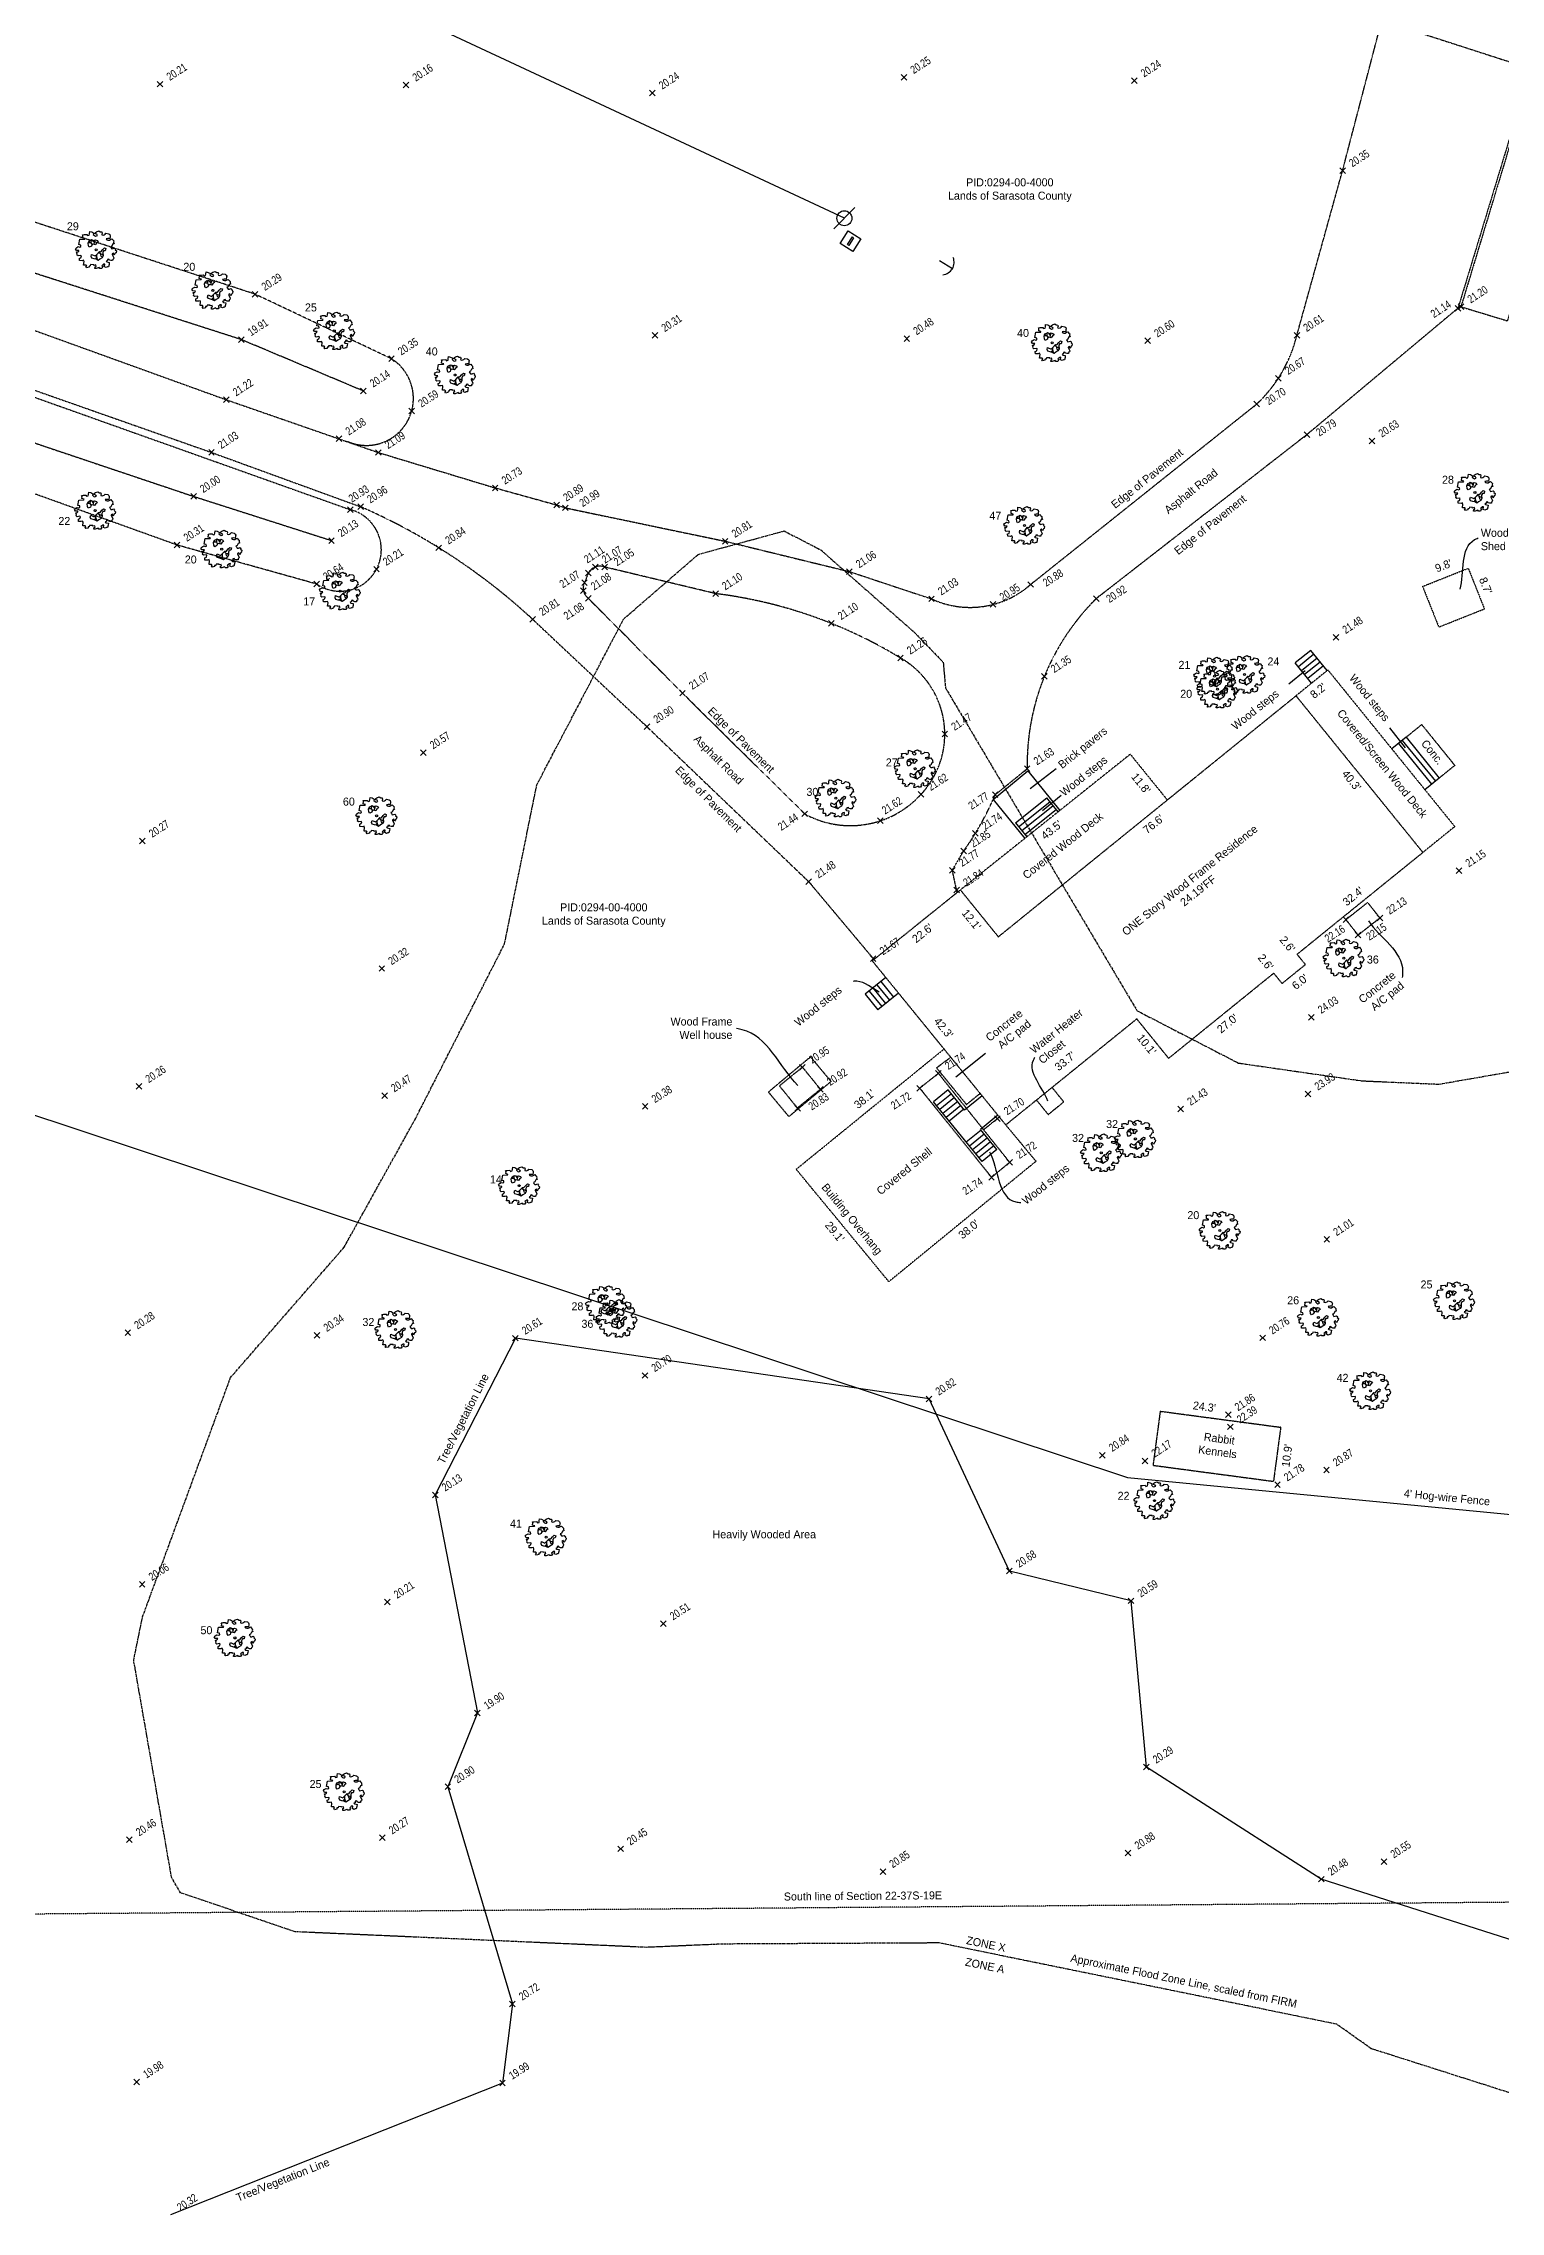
# Model space of a CAD drawing. Header units: inches. Extents: x -625442 to 34963, y -27993 to 66986.
# Drawn here: x -218525 to -215029, y 25550 to 30754 of the extents above; entities that cross this region are included whole.
import ezdxf
from ezdxf.enums import TextEntityAlignment as Align

# ---------------------------------------------------------------- set-up
doc = ezdxf.new("R2010")
doc.units = ezdxf.units.IN
doc.header["$LTSCALE"] = 0.5
doc.header["$MEASUREMENT"] = 0
for name, pattern in [('CENTERX2', [4, 2.5, -0.5, 0.5, -0.5]), ('DASHED2', [0.375, 0.25, -0.125]), ('DIVIDE2', [0.625, 0.25, -0.125, 0, -0.125, 0, -0.125]), ('HIDDEN2', [0.1875, 0.125, -0.0625]), ('PHANTOM', [20, 10, -2, 2, -2, 2, -2])]:
    doc.linetypes.add(name, pattern=pattern)
for name, color, linetype in [('BUILDING', 253, 'DASHED2'), ('BUILDING OH', 80, 'HIDDEN2'), ('CL_SWALE', 227, 'CENTERX2'), ('EDGE OF CONCRETE', 253, 'DASHED2'), ('EDGE OF PAVEMENT', 253, 'DASHED2'), ('EDGE OF PAVERS', 24, 'Continuous'), ('FEMA FLOOD ZONE', 190, 'PHANTOM'), ('FENCE', 7, 'FEN_LINE'), ('GUY WIRE', 10, 'Continuous'), ('OVERHEAD WIRE', 251, 'OHE_POWER_LINE'), ('POWER POLE WOODMARK', 2, 'Continuous'), ('SECTION LINE', 101, 'DIVIDE2'), ('SPOT ELEVATION TEXT', 252, 'Continuous'), ('TEXT', 7, 'Continuous'), ('TOP OF BANK', 252, 'DASHED2'), ('TREE LINE', 73, 'Continuous'), ('Trees-Anno', 43, 'Continuous'), ('TreesMARK', 46, 'Continuous'), ('UTILITY HANDHOLE', 7, 'Continuous'), ('WOOD DECK', 37, 'Continuous')]:
    doc.layers.add(name, color=color, linetype=linetype)
doc.styles.add('BLDG', font='IC-Romans.shx', dxfattribs={"width": 0.8})
doc.styles.add('ROMANS', font='ROMANS.SHX', dxfattribs={"height": 0.2})
doc.styles.get("Standard").update_dxf_attribs({"font": 'Arial.ttf'})
doc.styles.add('TXT', font='IC-Romans.shx')
doc.linetypes.add('FEN_LINE', pattern='A,0.5,-0.2,[" X ",Standard,S=0.1,R=0,X=-0.1,Y=-0.05],-0.25', length=0.95)
doc.linetypes.add('OHE_POWER_LINE', pattern='A,0.43,["OE",ROMANS,S=0.07,R=0,X=0,Y=-0.036398],0.009979,-0.121091', length=0.56107)
doc.dimstyles.new('20 SCALE', dxfattribs={"dimtxt": 1.6, "dimasz": 2, "dimexe": 0.18, "dimexo": 0.0625, "dimgap": 0.04, "dimtad": 0, "dimdec": 1, "dimzin": 0, "dimdsep": 46, "dimtxsty": 'BLDG', "dimcen": 0.09, "dimaunit": 1, "dimadec": 4, "dimazin": 0, "dimtfac": 1, "dimtdec": 1, "dimtofl": 0, "dimtmove": 2, "dimatfit": 3, "dimfxl": 1, "dimtolj": 1, "dimtzin": 0, "dimarcsym": 0})

# ---------------------------------------------------------------- blocks, each defined once
blk = doc.blocks.new('SPT10')
at = {"color": 0, "linetype": 'Continuous'}
for p, q in [((-0.35, -0.35), (0.35, 0.35)), ((0.35, -0.35), (-0.35, 0.35))]:
    blk.add_line(p, q, dxfattribs=at)
blk = doc.blocks.new('TREE11')
at = {"linetype": 'Continuous'}
for p, q in [((-0.134, 0.178), (-0.184, 0.176)), ((-0.156, 0.177), (-0.179, 0.211)), ((-0.132, 0.24), (-0.134, 0.178)), ((-0.134, 0.178), (-0.103, 0.129)), ((-0.094, 0.242), (-0.047, 0.184)), ((-0.034, 0.247), (-0.058, 0.14)), ((0.006, -0.194), (-0.03, -0.231)), ((0.008, -0.119), (0.006, -0.244)), ((0.008, -0.167), (0.027, -0.23)), ((0.027, -0.23), (0.058, -0.256)), ((0.065, -0.059), (0.113, -0.104)), ((0.096, -0.089), (0.115, -0.156)), ((0.113, -0.104), (0.17, -0.108)), ((0.115, -0.156), (0.157, -0.173)), ((0.141, -0.107), (0.163, -0.133))]:
    blk.add_line(p, q, dxfattribs=at)
for points in [[(-0.04, 0.357), (-0.015, 0.344), (0.008, 0.351), (0.028, 0.361), (0.015, 0.389), (-0.027, 0.402), (-0.019, 0.434), (0.006, 0.451), (0.063, 0.474), (0.102, 0.449), (0.138, 0.447), (0.147, 0.41), (0.136, 0.393), (0.141, 0.378), (0.17, 0.37), (0.196, 0.378), (0.22, 0.391), (0.243, 0.415), (0.313, 0.402), (0.339, 0.381), (0.35, 0.351), (0.344, 0.329), (0.34, 0.28), (0.289, 0.282), (0.248, 0.275), (0.265, 0.252), (0.293, 0.244), (0.328, 0.244), (0.361, 0.265), (0.39, 0.275), (0.412, 0.246), (0.437, 0.224), (0.433, 0.195), (0.446, 0.154), (0.413, 0.148), (0.388, 0.092), (0.354, 0.079), (0.368, 0.058), (0.388, 0.027), (0.422, 0.031), (0.457, 0.043), (0.483, 0.016), (0.474, 0.001), (0.503, -0.026), (0.494, -0.071), (0.476, -0.084), (0.45, -0.136), (0.429, -0.087), (0.398, -0.104), (0.399, -0.119), (0.44, -0.196), (0.432, -0.226), (0.411, -0.238), (0.409, -0.268), (0.363, -0.268), (0.329, -0.255), (0.315, -0.23), (0.28, -0.238), (0.276, -0.273), (0.246, -0.282), (0.266, -0.303), (0.327, -0.315), (0.32, -0.365), (0.306, -0.423), (0.28, -0.423), (0.248, -0.44), (0.207, -0.421), (0.216, -0.36), (0.179, -0.362), (0.166, -0.381), (0.14, -0.4), (0.162, -0.419), (0.138, -0.464), (0.091, -0.464), (0.072, -0.441), (0.001, -0.467), (-0.033, -0.467), (-0.028, -0.422), (-0.003, -0.413), (-0.014, -0.379), (-0.063, -0.389), (-0.062, -0.374), (-0.141, -0.37), (-0.149, -0.404), (-0.177, -0.406), (-0.18, -0.435), (-0.24, -0.45), (-0.26, -0.42), (-0.236, -0.405), (-0.254, -0.38), (-0.315, -0.38), (-0.303, -0.291), (-0.316, -0.259), (-0.349, -0.272), (-0.418, -0.27), (-0.422, -0.212), (-0.383, -0.196), (-0.372, -0.151), (-0.384, -0.142), (-0.455, -0.151), (-0.484, -0.125), (-0.473, -0.106), (-0.49, -0.053), (-0.458, -0.053), (-0.439, -0.033), (-0.432, -0.017), (-0.493, -0.016), (-0.518, 0.028), (-0.497, 0.053), (-0.45, 0.082), (-0.409, 0.069), (-0.382, 0.08), (-0.388, 0.119), (-0.437, 0.131), (-0.412, 0.266), (-0.287, 0.27), (-0.282, 0.283), (-0.337, 0.3), (-0.331, 0.357), (-0.341, 0.379), (-0.305, 0.383), (-0.238, 0.387), (-0.216, 0.358), (-0.176, 0.368), (-0.17, 0.404), (-0.164, 0.459), (-0.113, 0.45), (-0.059, 0.418), (-0.073, 0.387)], [(-0.118, 0.258), (-0.067, 0.236), (-0.022, 0.249), (0.027, 0.23), (0.047, 0.196), (0.015, 0.181), (-0.022, 0.128), (-0.087, 0.145), (-0.114, 0.117), (-0.121, 0.09), (-0.174, 0.064), (-0.194, 0.1), (-0.201, 0.17), (-0.18, 0.224), (-0.136, 0.243)], [(0.014, -0.114), (0.079, -0.044), (0.118, -0.048), (0.163, 0.008), (0.206, 0.048), (0.241, 0.034), (0.227, -0.023), (0.185, -0.025), (0.166, -0.07), (0.171, -0.149), (0.145, -0.196), (0.088, -0.232), (0.048, -0.263), (-0.004, -0.237), (-0.053, -0.224), (-0.108, -0.207), (-0.126, -0.167), (-0.115, -0.115), (-0.029, -0.154)]]:
    blk.add_lwpolyline(points, close=True, dxfattribs=at)
blk.add_circle((0, 0), 0.0248, dxfattribs=at)
blk = doc.blocks.new('SPT83')
at = {"color": 0, "linetype": 'Continuous'}
for points in [[(-0.5, 0.5), (0.5, 0.5), (0.5, -0.5), (-0.5, -0.5)], [(-0.3, 0.05), (0.3, 0.05), (0.3, -0.05), (-0.3, -0.05)]]:
    blk.add_lwpolyline(points, close=True, dxfattribs=at)
blk = doc.blocks.new('SPT28')
at = {"color": 0, "linetype": 'Continuous'}
blk.add_line((0.53, 0.53), (-0.53, -0.53), dxfattribs=at)
blk.add_circle((0, 0), 0.375, dxfattribs=at)
blk = doc.blocks.new('SPT51')
at = {"color": 0, "linetype": 'Continuous'}
blk.add_line((0, 0), (0, 0.375), dxfattribs=at)
blk.add_arc((0, 0.3125), 0.3125, 216.8699, 323.1301, dxfattribs=at)

msp = doc.modelspace()

# ---------------------------------------------------------------- linework, layer by layer
at = {"layer": 'BUILDING'}
for points in [[(-215216.03652, 29450.64368), (-215106.5044, 29494.31407)], [(-215106.5044, 29494.31407), (-215067.64474, 29396.848)], [(-215216.03652, 29450.64368), (-215177.17685, 29353.17761)], [(-215177.17685, 29353.17761), (-215067.64474, 29396.848)], [(-216233.98667, 28609.7833), (-215519.76867, 29188.16417)], [(-215519.76867, 29188.16417), (-215215.37016, 28812.27535)], [(-215517.23392, 28567.82306), (-215215.37016, 28812.27535)], [(-216536.59098, 28552.1861), (-216325.1325, 28722.33541)], [(-216325.1325, 28722.33541), (-216233.98667, 28609.7833)], [(-216536.59098, 28552.1861), (-216216.09883, 28158.24816)], [(-215825.28922, 28318.3568), (-215573.23933, 28522.46932)], [(-215573.23933, 28522.46932), (-215553.25927, 28497.79679)], [(-215553.25927, 28497.79679), (-215497.25385, 28543.15053)], [(-215517.23392, 28567.82306), (-215497.25385, 28543.15053)], [(-215825.28922, 28318.3568), (-215901.67071, 28412.67706), (-216216.09883, 28158.24816)], [(-216684.58773, 28321.53737), (-216785.68362, 28237.14831)], [(-216684.58773, 28321.53737), (-216635.37254, 28262.57887)], [(-216635.37254, 28262.57887), (-216736.46843, 28178.18981)], [(-216785.68362, 28237.14831), (-216736.46843, 28178.18981)], [(-216114.20986, 28183.40798), (-216142.22292, 28218.02705)], [(-216114.20986, 28183.40798), (-216076.84314, 28213.64437)], [(-216076.84314, 28213.64437), (-216104.8562, 28248.26345)], [(-215845.53088, 27471.26097), (-215862.80144, 27341.45778)], [(-215845.53088, 27471.26097), (-215556.47498, 27432.80153)], [(-215556.47498, 27432.80153), (-215573.74554, 27302.99834)], [(-215862.80144, 27341.45778), (-215573.74554, 27302.99834)]]:
    msp.add_lwpolyline(points, dxfattribs=at)
at = {"layer": 'BUILDING OH'}
for points in [[(-215443.15934, 29250.20317), (-215519.76867, 29188.16417)], [(-215443.15934, 29250.20317), (-215138.76083, 28874.31435)], [(-215917.37566, 29047.97642), (-216325.1325, 28722.33541)], [(-215917.37566, 29047.97642), (-215828.46225, 28938.18102)], [(-215138.76083, 28874.31435), (-215215.37016, 28812.27535)], [(-216216.09883, 28158.24816), (-216143.63736, 28070.99528), (-216496.61077, 27782.15404), (-216718.93436, 28051.88398), (-216364.29431, 28340.40495)]]:
    msp.add_lwpolyline(points, dxfattribs=at)
at = {"layer": 'CL_SWALE'}
for points in [[(-217757.71611, 29919.90593), (-218050.52164, 30043.15983), (-218665.97629, 30240.87365), (-219362.07126, 30487.2471), (-220095.96041, 30848.63522), (-220294.58022, 31029.1237), (-220487.02393, 31226.74397)], [(-220849.64089, 30349.02273), (-220621.10657, 30329.4764), (-220335.73026, 30318.78677), (-220134.57433, 30293.55131), (-219831.16428, 30230.48266), (-219462.34425, 30121.26478), (-218788.77587, 29876.52044), (-218164.97019, 29666.85467), (-217833.99594, 29560.83747)]]:
    msp.add_lwpolyline(points, dxfattribs=at)
at = {"layer": 'EDGE OF CONCRETE'}
for points in [[(-215123.91722, 30121.99556), (-215011.75461, 30087.94971), (-214839.22803, 30656.33112), (-214951.94648, 30690.5457), (-215123.91722, 30121.99556)], [(-215217.99327, 29118.97735), (-215255.2958, 29088.76938)], [(-215217.99327, 29118.97735), (-215138.69736, 29021.0582)], [(-215138.69736, 29021.0582), (-215175.9999, 28990.85023)], [(-215400.08999, 28650.85869), (-215348.02533, 28692.15014)], [(-215348.02533, 28692.15014), (-215318.70127, 28655.17523)], [(-215400.08999, 28650.85869), (-215370.76592, 28613.88379)], [(-215370.76592, 28613.88379), (-215318.70127, 28655.17523)], [(-216348.10366, 28320.50397), (-216382.1201, 28295.1362), (-216310.49125, 28207.28072), (-216277.69616, 28233.96149)], [(-216703.95061, 28296.86213), (-216759.2353, 28251.97765)], [(-216703.95061, 28296.86213), (-216660.9533, 28243.9019)], [(-216377.63872, 28282.12889), (-216422.49883, 28246.37847), (-216250.25588, 28032.62437), (-216206.70034, 28068.70159), (-216377.63872, 28282.12889)], [(-216759.2353, 28251.97765), (-216716.23799, 28199.01742)], [(-216716.23799, 28199.01742), (-216660.9533, 28243.9019)], [(-216231.53547, 28177.22235), (-216269.21324, 28146.75287)]]:
    msp.add_lwpolyline(points, dxfattribs=at)
at = {"layer": 'EDGE OF PAVEMENT'}
for points in [[(-218702.02267, 30121.33596), (-218086.39534, 29898.85273), (-217721.79522, 29772.19309), (-217441.19241, 29687.20348), (-217293.59024, 29646.24827), (-217272.63908, 29639.2971), (-216889.33805, 29559.22625), (-216591.20127, 29486.32771), (-216394.29407, 29420.9772, 0.2981390383), (-216156.64561, 29455.27685), (-215614.23411, 29888.27773, 0.1475932194), (-215517.57082, 30053.42727), (-215407.94638, 30448.62321), (-215313.85468, 30808.85713), (-214956.42861, 30693.38532), (-215131.14627, 30118.38551), (-215493.48622, 29815.0564), (-215999.08107, 29421.4091, 0.2046570886), (-216164.67004, 29013.40415)], [(-223316.04759, 26227.6778), (-222999.57587, 26772.30209), (-222711.88929, 27310.64956), (-222428.58954, 27885.51599), (-222162.74071, 28435.54641), (-221892.31426, 29018.27621), (-221640.48566, 29552.46572), (-221347.17646, 30154.8772), (-221286.64485, 30288.69018, -0.0921253929), (-221211.14042, 30374.888), (-221142.48043, 30424.88677), (-221031.04359, 30494.25608, -0.149683944), (-220743.69283, 30570.58593), (-220450.49015, 30574.35917, -0.0738589432), (-220051.21507, 30465.18934), (-219430.7017, 30242.82683), (-218748.36685, 29992.61674), (-218121.80602, 29772.34192), (-217764.08735, 29641.93724, -0.083848998), (-217351.41667, 29371.85008), (-217077.02508, 29113.85756), (-216688.73185, 28741.85482), (-216532.46994, 28555.50208)], [(-217217.94165, 29422.28481), (-216991.7499, 29194.52658), (-216698.70975, 28904.97295, 0.3474549681), (-216419.41484, 28951.81749, 0.4851792091), (-216468.71221, 29278.96333, 0.105935657), (-216912.39496, 29433.40425), (-217178.33841, 29497.12253, 0.3757333026), (-217217.64094, 29483.13927), (-217226.84545, 29459.88548, 0.3586042174), (-217217.94165, 29422.28481)], [(-216332.66516, 28716.27429), (-216344.39244, 28769.56979), (-216317.18291, 28815.77768, 0.0563541477), (-216241.56564, 28950.63577), (-216164.67004, 29013.40415)]]:
    msp.add_lwpolyline(points, format="xyb", dxfattribs=at)
at = {"layer": 'EDGE OF PAVERS'}
for points in [[(-216246.39632, 28939.43894), (-216163.19322, 29008.30535)], [(-216163.19322, 29008.30535), (-216086.16114, 28913.18169)], [(-216246.39632, 28939.43894), (-216170.55387, 28845.78433)]]:
    msp.add_lwpolyline(points, dxfattribs=at)
at = {"layer": 'FEMA FLOOD ZONE'}
msp.add_lwpolyline([(-214291.91084, 25607.43556), (-215339.22983, 25941.34861), (-215422.05352, 26000.11728), (-216375.86194, 26195.12226), (-216894.17814, 26192.45113), (-217078.52757, 26184.4371), (-217921.16672, 26221.89161), (-218196.35501, 26315.38708), (-218217.72907, 26352.78544), (-218308.56793, 26873.68944), (-218287.19415, 26977.87028), (-218076.1272, 27552.20048), (-217803.61034, 27864.74301), (-217632.45643, 28173.32053), (-217418.71776, 28592.71524), (-217341.23751, 28974.71159), (-217132.84229, 29372.73578), (-216953.8363, 29527.67127), (-216748.11308, 29583.76859), (-216659.94566, 29538.35642), (-216435.52039, 29340.6801), (-216366.05531, 29268.55494), (-216360.71187, 29207.11493), (-215901.17385, 28432.43707), (-215658.04623, 28306.8857), (-215361.48387, 28264.14487), (-215177.13444, 28256.13106), (-214808.43528, 28320.2422)], dxfattribs=at)
at = {"layer": 'FENCE'}
for points in [[(-219029.36244, 28341.56854), (-215924.19748, 27311.96752)], [(-215924.19748, 27311.96752), (-214257.37465, 27150.97457)]]:
    msp.add_lwpolyline(points, dxfattribs=at)
at = {"layer": 'OVERHEAD WIRE'}
msp.add_lwpolyline([(-216603.2799, 30334.37478), (-219965.50712, 31904.49087), (-218238.50498, 36464.53545), (-217892.33383, 41118.22265), (-217570.38244, 45371.53407)], dxfattribs=at)
at = {"layer": 'SECTION LINE'}
msp.add_line((-209577.99515, 26336.05729), (-273965.77837, 25821.4055), dxfattribs=at)
at = {"layer": 'TOP OF BANK'}
for points in [[(-217690.01994, 29997.08082), (-218017.28166, 30152.03534), (-218627.02664, 30351.21924), (-219334.72829, 30592.16538), (-219797.21455, 30746.55556), (-219458.15715, 31396.02055)], [(-220988.9032, 30322.87825), (-220843.39035, 30461.94299), (-220517.78956, 30464.32642), (-220259.13811, 30448.58334), (-220125.08382, 30435.88967), (-219963.9464, 30409.40981), (-217789.04588, 29635.02271)]]:
    msp.add_lwpolyline(points, dxfattribs=at)
for points in [[(-217789.04588, 29635.02271, -1.188819924), (-217869.55986, 29456.38016), (-218204.39056, 29549.92715), (-218824.18793, 29772.75172), (-219474.03546, 29996.51423), (-219874.71984, 30119.89907), (-219986.60247, 30170.10009), (-220107.93616, 30133.54559), (-220373.61444, 29450.15708), (-220556.37759, 29066.95236), (-220770.15552, 28333.11877), (-220951.48204, 27770.39489), (-220993.22096, 27515.25264), (-220838.83387, 27321.12871), (-220499.70647, 26680.84877), (-220126.18476, 26235.7723), (-219792.86543, 25697.37857), (-219658.66047, 25402.1198)], [(-217690.01994, 29997.08082, -0.9286562843), (-217795.23975, 29798.7056)]]:
    msp.add_lwpolyline(points, format="xyb", dxfattribs=at)
at = {"layer": 'TREE LINE'}
msp.add_lwpolyline([(-214951.12721, 26185.99969), (-215459.05195, 26348.22383), (-215878.69032, 26617.33266), (-215915.51238, 27016.21893), (-216207.27971, 27087.45102), (-216400.26943, 27500.7132), (-217392.72439, 27646.54871), (-217584.94227, 27270.39646), (-217483.83235, 26746.99056), (-217554.77209, 26569.84999), (-217399.78105, 26048.6162), (-217423.68355, 25858.86097), (-218220.12641, 25542.78059)], dxfattribs=at)
at = {"layer": 'WOOD DECK'}
for points in [[(-215484.29482, 29297.18606), (-215521.59735, 29266.9781)], [(-215482.327, 29218.4848), (-215521.59735, 29266.9781)], [(-215476.74283, 29287.86043), (-215514.04536, 29257.65246)], [(-215469.19084, 29278.53479), (-215506.49337, 29248.32683)], [(-215461.63885, 29269.20916), (-215498.94138, 29239.0012)], [(-215454.08686, 29259.88353), (-215491.38939, 29229.67556)], [(-215445.02447, 29248.69277), (-215484.29482, 29297.18606)], [(-215255.2958, 29088.76938), (-215289.80064, 29060.82702)], [(-215273.94707, 29073.6654), (-215194.65116, 28975.74625)], [(-215264.62143, 29081.21739), (-215185.32553, 28983.29824)], [(-215255.2958, 29088.76938), (-215175.9999, 28990.85023)], [(-215175.9999, 28990.85023), (-215210.50474, 28962.90787)], [(-216192.82069, 28883.33953), (-216117.75358, 28943.18491)], [(-216185.34024, 28873.95642), (-216110.27313, 28933.80179)], [(-216118.01192, 28942.97896), (-216090.82395, 28909.4057)], [(-216192.82069, 28883.33953), (-216165.63273, 28849.76627)], [(-216177.85978, 28864.5733), (-216102.79268, 28924.41868)], [(-216170.37933, 28855.19019), (-216095.31223, 28915.03556)], [(-216504.02685, 28512.15939), (-216553.3621, 28472.0222)], [(-216553.3621, 28472.0222), (-216523.06988, 28434.78806)], [(-216544.05356, 28479.59526), (-216513.76135, 28442.36111)], [(-216534.74502, 28487.16831), (-216504.45281, 28449.93416)], [(-216525.43649, 28494.74136), (-216495.14427, 28457.50722)], [(-216473.73464, 28474.92524), (-216523.06988, 28434.78806)], [(-216516.12795, 28502.31442), (-216485.83574, 28465.08027)], [(-216354.16502, 28242.38784), (-216389.53746, 28213.61023)], [(-216272.91244, 28070.25876), (-216389.53746, 28213.61023)], [(-216346.59197, 28233.0793), (-216381.96441, 28204.3017)], [(-216339.01891, 28223.77076), (-216374.39135, 28194.99316)], [(-216331.44586, 28214.46223), (-216366.8183, 28185.68462)], [(-216323.87281, 28205.15369), (-216359.24525, 28176.37608)], [(-216314.78514, 28193.98344), (-216354.16502, 28242.38784)], [(-216272.89673, 28228.06218), (-216314.78514, 28193.98344)], [(-216316.29975, 28195.84515), (-216351.67219, 28167.06755)], [(-216235.03146, 28181.5195), (-216276.91988, 28147.44076)], [(-216275.40526, 28145.57905), (-216310.7777, 28116.80145)], [(-216267.83221, 28136.27051), (-216303.20465, 28107.49291)], [(-216260.25916, 28126.96198), (-216295.6316, 28098.18437)], [(-216252.6861, 28117.65344), (-216288.05854, 28088.87584)], [(-216245.11305, 28108.3449), (-216280.48549, 28079.5673)], [(-216237.54, 28099.03637), (-216276.91988, 28147.44076)], [(-216237.54, 28099.03637), (-216272.91244, 28070.25876)]]:
    msp.add_lwpolyline(points, dxfattribs=at)

# ---------------------------------------------------------------- block references
at = {"layer": 'GUY WIRE', "xscale": 96, "yscale": 96, "zscale": 96, "rotation": 58.85939841900349}
msp.add_blockref('SPT51', (-216344.28518, 30213.22938), dxfattribs=at)
at = {"layer": 'POWER POLE WOODMARK', "xscale": 48, "yscale": 48, "zscale": 48}
msp.add_blockref('SPT28', (-216603.2799, 30334.37478), dxfattribs=at)
at = {"layer": 'SPOT ELEVATION TEXT', "xscale": 19.2, "yscale": 19.2, "zscale": 19.2}
for p in [(-218245.26457, 30656.16848), (-217655.21358, 30654.29063), (-216460.52354, 30672.37302), (-215907.85259, 30664.28243), (-217063.9408, 30635.07765), (-215407.94638, 30448.62321), (-218017.28166, 30152.03534), (-215131.14627, 30118.38551), (-215123.91722, 30121.99556), (-218050.52164, 30043.15983), (-217057.88394, 30053.11232), (-216453.49574, 30045.57322), (-215875.46142, 30040.2761), (-215517.57082, 30053.42727), (-217690.01994, 29997.08082), (-217757.71611, 29919.90593), (-215561.96285, 29950.36394), (-218086.39534, 29898.85273), (-217641.42639, 29871.92937), (-215614.23411, 29888.27773), (-215493.48622, 29815.0564), (-218121.80602, 29772.34192), (-217815.90106, 29805.02917), (-217721.79522, 29772.19309), (-215337.1507, 29800.03422), (-218164.97019, 29666.85467), (-217441.19241, 29687.20348), (-217789.04588, 29635.02271), (-217764.08735, 29641.93724), (-217293.59024, 29646.24827), (-217272.63908, 29639.2971), (-217833.99594, 29560.83747), (-216889.33805, 29559.22625), (-218204.39056, 29549.92715), (-217576.48138, 29543.35116), (-217869.55986, 29456.38016), (-217725.95044, 29492.06141), (-217226.84545, 29459.88548), (-217217.64094, 29483.13927), (-217201.13124, 29497.32642), (-217178.33841, 29497.12253), (-216591.20127, 29486.32771), (-216156.64561, 29455.27685), (-217229.37055, 29440.56882), (-217217.94165, 29422.28481), (-216912.39496, 29433.40425), (-216394.29407, 29420.9772), (-216246.50883, 29407.50655), (-215999.08107, 29421.4091), (-217351.41667, 29371.85008), (-216634.72974, 29361.87893), (-215423.96176, 29328.59617), (-216468.71221, 29278.96333), (-216991.7499, 29194.52658), (-216123.41493, 29234.87069), (-217077.02508, 29113.85756), (-216362.35048, 29096.30297), (-217613.68013, 29051.81283), (-216164.67004, 29013.40415), (-216419.41484, 28951.81749), (-216241.56564, 28950.63577), (-216698.70975, 28904.97295), (-216516.77071, 28888.35153), (-218287.55755, 28839.56688), (-216289.13222, 28857.96339), (-216317.18291, 28815.77768), (-216688.73185, 28741.85482), (-216344.39244, 28769.56979), (-216333.9661, 28722.18651), (-215128.5905, 28768.72982), (-215400.08999, 28650.85869), (-215318.45064, 28654.85724), (-215370.76592, 28613.88379), (-217713.22773, 28533.8158), (-216534.17582, 28557.53646), (-215482.59897, 28416.85492), (-218296.0207, 28250.7374), (-216703.95061, 28296.86213), (-216377.63872, 28282.12889), (-217706.60098, 28228.62483), (-217081.39047, 28202.71094), (-216715.61152, 28198.2566), (-216660.9533, 28243.9019), (-216422.49883, 28246.37847), (-215490.66583, 28232.81256), (-216236.05393, 28173.56833), (-215796.10631, 28196.33171), (-216206.70034, 28068.70159), (-216250.25588, 28032.62437), (-215445.69037, 27883.44552), (-218322.66947, 27659.65758), (-217868.61525, 27653.55002), (-217392.72439, 27646.54871), (-215599.84055, 27647.31465), (-217081.93085, 27556.98948), (-216400.26943, 27500.7132), (-215682.34382, 27463.24138), (-215677.10921, 27433.70664), (-215984.32697, 27365.56011), (-215882.2175, 27351.99151), (-215446.56723, 27330.46419), (-217584.94227, 27270.39646), (-215564.07148, 27294.6985), (-218288.29077, 27055.96307), (-216207.27971, 27087.45102), (-217699.90694, 27013.09182), (-215915.51238, 27016.21893), (-217037.91722, 26961.34076), (-217483.83235, 26746.99056), (-215878.69032, 26617.33266), (-217554.77209, 26569.84999), (-218318.82757, 26442.99345), (-217711.80492, 26447.46429), (-217140.38696, 26420.90021), (-215922.50252, 26410.98585), (-215308.46755, 26390.13086), (-216510.96297, 26366.48348), (-215459.05195, 26348.22383), (-217399.78105, 26048.6162), (-218301.39786, 25861.65825), (-217423.68355, 25858.86097)]:
    msp.add_blockref('SPT10', p, dxfattribs=at)
at = {"layer": 'TreesMARK', "color": 46, "xscale": 96, "yscale": 96, "zscale": 96}
for p in [(-218398.41271, 30258.51388), (-218118.96531, 30161.27806), (-217827.19454, 30063.75924), (-216104.67316, 30035.16151), (-217537.31601, 29958.11921), (-215090.23004, 29676.13973), (-218400.71477, 29632.56166), (-216171.13319, 29596.90441), (-218097.40104, 29539.89512), (-217813.06042, 29439.59343), (-215715.34415, 29235.24253), (-215707.84178, 29203.85292), (-215643.09482, 29239.29832), (-216433.52452, 29013.27874), (-216623.9781, 28942.41785), (-217725.59947, 28900.17356), (-215405.07628, 28558.58755), (-215905.16313, 28124.59329), (-215986.81862, 28091.17501), (-217383.39468, 28012.54894), (-215702.26452, 27905.02074), (-217174.42712, 27726.84648), (-217149.41028, 27693.80135), (-215466.04975, 27696.32515), (-215139.67905, 27736.44276), (-217680.17341, 27667.04734), (-215340.86244, 27520.06654), (-215859.07802, 27256.5507), (-217319.14545, 27169.22001), (-218065.55045, 26927.0341), (-217803.76452, 26557.96599)]:
    msp.add_blockref('TREE11', p, dxfattribs=at)
at = {"layer": 'UTILITY HANDHOLE', "xscale": 36, "yscale": 36, "zscale": 36, "rotation": 57.78037611679378}
msp.add_blockref('SPT83', (-216588.44626, 30279.23475), dxfattribs=at)

# ---------------------------------------------------------------- texts
at = {"layer": 'SPOT ELEVATION TEXT', "style": 'BLDG', "width": 0.8}
for s, p in [('20.21', (-218200.1524, 30677.76829)), ('20.16', (-217610.1014, 30675.89044)), ('20.25', (-216415.41137, 30693.97284)), ('20.24', (-215862.74041, 30685.88224)), ('20.24', (-217018.82863, 30656.67746)), ('20.35', (-215362.8342, 30470.22302)), ('20.29', (-217972.16948, 30173.63515)), ('21.14', (-215167.11433, 30108.38995)), ('21.20', (-215078.80505, 30143.59537)), ('19.91', (-218005.40946, 30064.75964)), ('20.31', (-217012.77176, 30074.71213)), ('20.48', (-216408.38357, 30067.17303)), ('20.60', (-215830.34924, 30061.87592)), ('20.61', (-215472.45864, 30075.02708)), ('20.35', (-217644.90776, 30018.68064)), ('20.67', (-215516.85068, 29971.96376)), ('21.22', (-218041.28317, 29920.45254)), ('20.14', (-217712.60394, 29941.50574)), ('20.59', (-217596.31421, 29893.52918)), ('20.70', (-215563.46907, 29899.28003)), ('21.03', (-218076.69385, 29793.94174)), ('21.08', (-217770.78889, 29826.62898)), ('21.09', (-217676.68304, 29793.7929)), ('20.79', (-215442.01443, 29823.93916)), ('20.63', (-215292.03852, 29821.63403)), ('20.00', (-218119.85801, 29688.45448)), ('20.73', (-217396.08024, 29708.8033)), ('20.93', (-217763.40411, 29665.27471)), ('20.96', (-217718.97518, 29663.53705)), ('20.89', (-217248.47806, 29667.84808)), ('20.99', (-217209.57006, 29654.72535)), ('20.13', (-217788.88377, 29582.43729)), ('20.31', (-218159.27839, 29571.52697)), ('20.84', (-217531.36921, 29564.95097)), ('20.81', (-216844.22588, 29580.82606)), ('20.64', (-217824.44768, 29477.97997)), ('20.21', (-217680.83827, 29513.66122)), ('21.11', (-217198.40014, 29519.42632)), ('21.07', (-217156.01907, 29518.92624)), ('21.05', (-217127.08726, 29512.80343)), ('21.06', (-216546.0891, 29507.92752)), ('21.07', (-217257.37405, 29460.00227)), ('21.08', (-217182.06582, 29454.7154)), ('21.10', (-216867.28279, 29455.00406)), ('21.03', (-216349.18189, 29442.57701)), ('20.95', (-216201.39666, 29429.10636)), ('20.88', (-216097.4351, 29463.48566)), ('20.81', (-217306.30449, 29393.44989)), ('21.08', (-217247.37397, 29383.60093)), ('21.10', (-216589.61757, 29383.47874)), ('20.92', (-215945.50984, 29424.68431)), ('21.48', (-215378.84958, 29350.19599)), ('21.26', (-216423.60003, 29300.56314)), ('21.07', (-216946.63773, 29216.1264)), ('21.35', (-216078.30276, 29256.47051)), ('20.90', (-217031.9129, 29135.45737)), ('21.47', (-216317.2383, 29117.90278)), ('20.57', (-217568.56796, 29073.41264)), ('21.63', (-216119.55786, 29035.00396)), ('21.62', (-216374.30266, 28973.4173)), ('21.62', (-216483.95471, 28916.97663)), ('21.77', (-216276.39636, 28928.22123)), ('20.27', (-218242.44538, 28861.1667)), ('21.44', (-216733.25071, 28877.6758)), ('21.74', (-216244.02004, 28879.56321)), ('21.85', (-216272.07073, 28837.3775)), ('21.48', (-216643.61967, 28763.45463)), ('21.77', (-216299.28027, 28791.1696)), ('21.15', (-215083.47832, 28790.32964)), ('21.84', (-216288.85392, 28743.78632)), ('22.13', (-215273.33847, 28676.45705)), ('22.16', (-215421.46117, 28609.33331)), ('22.15', (-215321.82733, 28614.20265)), ('20.32', (-217668.11556, 28555.41561)), ('21.67', (-216489.06364, 28579.13627)), ('24.03', (-215437.48679, 28438.45474)), ('20.95', (-216658.83843, 28318.46194)), ('21.74', (-216332.52655, 28303.72871)), ('20.26', (-218250.90852, 28272.33721)), ('20.47', (-217661.4888, 28250.22464)), ('20.92', (-216615.84113, 28265.50171)), ('23.93', (-215445.55365, 28254.41237)), ('20.38', (-217036.27829, 28224.31076)), ('20.83', (-216660.01892, 28206.75813)), ('21.72', (-216462.55732, 28208.58325)), ('21.70', (-216190.94175, 28195.16814)), ('21.43', (-215750.99413, 28217.93152)), ('21.72', (-216161.58816, 28090.3014)), ('21.74', (-216290.55265, 28003.4164)), ('21.01', (-215400.57819, 27905.04533)), ('20.28', (-218277.55729, 27681.2574)), ('20.34', (-217823.50307, 27675.14983)), ('20.61', (-217347.61221, 27668.14853)), ('20.76', (-215554.72837, 27668.91446)), ('20.70', (-217036.81867, 27578.58929)), ('20.82', (-216355.15725, 27522.31301)), ('21.86', (-215637.23165, 27484.84119)), ('22.39', (-215631.99703, 27455.30646)), ('20.84', (-215939.21479, 27387.15992)), ('22.17', (-215837.10532, 27373.59133)), ('20.87', (-215401.45506, 27352.064)), ('20.13', (-217539.8301, 27291.99627)), ('21.78', (-215518.95931, 27316.29832)), ('20.68', (-216162.16753, 27109.05083)), ('20.06', (-218243.17859, 27077.56288)), ('20.21', (-217654.79477, 27034.69163)), ('20.59', (-215870.40021, 27037.81874)), ('20.51', (-216992.80505, 26982.94057)), ('19.90', (-217438.72018, 26768.59037)), ('20.29', (-215833.57815, 26638.93247)), ('20.90', (-217509.65991, 26591.4498)), ('20.46', (-218273.71539, 26464.59326)), ('20.27', (-217666.69274, 26469.06411)), ('20.45', (-217095.27478, 26442.50002)), ('20.88', (-215877.39035, 26432.58566)), ('20.55', (-215263.35537, 26411.73067)), ('20.85', (-216465.85079, 26388.08329)), ('20.48', (-215413.93977, 26369.82365)), ('20.72', (-217354.66888, 26070.21601)), ('19.98', (-218256.28568, 25883.25807)), ('19.99', (-217378.57138, 25880.46078)), ('20.32', (-218175.01423, 25564.38041))]:
    msp.add_text(s, height=19.2, rotation=33, dxfattribs=at).set_placement(p, align=Align.CENTER)
at = {"layer": 'TEXT', "char_height": 19.2, "style": 'TXT'}
for s, insert, attachment_point in [('PID:0294-00-4000\\PLands of Sarasota County', (-216206.35093, 30430.17582), 2), ('Wood Frame \\PShed', (-215076.12156, 29588.94727), 1), ('PID:0294-00-4000\\PLands of Sarasota County', (-217180.58868, 28690.19137), 2), ('Wood Frame \\PWell house', (-216872.0598, 28416.09265), 3), ('Heavily Wooded Area', (-216795.52552, 27185.47921), 2)]:
    msp.add_mtext(s, dxfattribs=dict(at, insert=insert, attachment_point=attachment_point))
for s, insert, attachment_point, rotation in [('Edge of Pavement', (-215965.59306, 29651.53964), 1, 38.5999658), ('Asphalt Road', (-215837.8628, 29638.88237), 1, 38.5999658), ('Edge of Pavement', (-215814.20971, 29540.44001), 1, 38.5999658), ("9.8'", (-215169.64595, 29509.35988), 2, 21.73714164), ("8.7'", (-215055.66898, 29456.23899), 2, 291.73714164), ('Wood steps', (-215676.74507, 29119.94301), 1, 38.6114128), ("8.2'", (-215472.40162, 29207.99291), 2, 39.00089794), ('Wood steps', (-215335.67637, 29189.63255), 2, 309.00089794), ('Edge of Pavement', (-216919.09061, 29163.25512), 1, 315.34288159), ('Covered/Screen Wood Deck', (-215305.11001, 29031.74527), 2, 309.00089794), ('Asphalt Road', (-216953.1281, 29095.98362), 1, 315.34288159), ('Brick pavers', (-216092.78106, 29027.14291), 1, 38.6114128), ('Wood steps', (-216088.09694, 28960.90151), 1, 38.6114128), ('Conc.', (-215184.69144, 29059.15595), 2, 309.00089794), ('Edge of Pavement', (-216997.48148, 29021.34183), 1, 315.34288159), ("11.8'", (-215884.10972, 28984.01633), 2, 309.00089794), ("40.3'", (-215378.76017, 28991.15737), 2, 309.00089794), ('Covered Wood Deck', (-216085.35497, 28836.04901), 2, 38.6114128), ("43.5'", (-216112.26797, 28873.90381), 2, 38.6114128), ("76.6'", (-215867.81528, 28887.78297), 2, 39.00089794), ("ONE Story Wood Frame Residence \\P24.19'FF", (-215780.58803, 28753.16712), 2, 38.6114128), ("32.4'", (-215388.89662, 28714.63892), 2, 39.00089794), ("12.1'", (-216290.75035, 28656.99697), 2, 309.00089794), ("22.6'", (-216421.83438, 28626.04172), 2, 38.82177091), ("2.6'", (-215532.6686, 28598.30193), 2, 309.00089794), ("2.6'", (-215585.00087, 28555.24346), 2, 309.00089794), ("6.0'", (-215516.19417, 28509.2829), 2, 39.00089794), ('Concrete \\PA/C pad', (-215290.50158, 28528.90786), 3, 38.6114128), ('Wood steps', (-216725.50042, 28408.67042), 1, 38.6114128), ('Concrete \\PA/C pad', (-216185.33142, 28437.33372), 3, 38.6114128), ('Water Heater \\PCloset', (-216160.11107, 28343.47078), 1, 38.6114128), ("27.0'", (-215690.20189, 28409.2223), 2, 39.00089794), ("42.3'", (-216357.76502, 28397.38276), 2, 309.13042353), ("10.1'", (-215870.42298, 28357.40514), 2, 309.00089794), ("33.7'", (-216079.89603, 28318.9987), 2, 38.97908805), ("38.1'", (-216561.40753, 28228.05963), 2, 39.13042354), ('Covered Shell', (-216465.76021, 28054.7719), 2, 39.13042354), ('Wood steps', (-216179.35944, 27980.91882), 1, 38.6114128), ('Building Overhang', (-216577.40408, 27938.84624), 2, 309.49688703), ("29.1'", (-216618.88446, 27907.86009), 2, 309.49688703), ("38.0'", (-216311.00459, 27915.43037), 2, 39.29376467), ('Tree/Vegetation Line', (-217581.07585, 27351.5711), 1, 62.93247456), ("24.3'", (-215738.33435, 27491.56983), 2, 352.42119984), ('Rabbit \\PKennels', (-215702.45333, 27414.88649), 2, 352.42119984), ("10.9'", (-215550.83605, 27366.00073), 2, 82.42119985), ("4' Hog-wire Fence", (-215259.80297, 27284.08355), 1, 354.48310184), ('South line of Section 22-37S-19E', (-216748.70408, 26316.05421), 1, 0.45795562), ('ZONE X', (-216261.46007, 26201.95323), 2, 348.44518551), ('ZONE A', (-216264.33277, 26150.18006), 2, 348.44518551), ('Approximate Flood Zone Line, scaled from FIRM', (-215786.94867, 26113.44472), 2, 348.44518551), ('Tree/Vegetation Line', (-218065.20418, 25591.75773), 1, 21.64640059)]:
    msp.add_mtext(s, dxfattribs=dict(at, insert=insert, attachment_point=attachment_point, rotation=rotation))
at = {"layer": 'Trees-Anno', "char_height": 19.2, "attachment_point": 9, "style": 'TXT'}
for s, insert in [('29', (-218440.27363, 30305.18994)), ('20', (-218160.82622, 30207.95411)), ('25', (-217869.05546, 30110.4353)), ('40', (-216160.39933, 30049.05116)), ('40', (-217579.17693, 30004.79526)), ('28', (-215140.76747, 29696.90595)), ('22', (-218460.73091, 29598.18394)), ('47', (-216226.85936, 29610.79406)), ('20', (-218157.41717, 29505.5174)), ('17', (-217873.07656, 29405.2157)), ('21', (-215773.08271, 29252.80019)), ('24', (-215559.62913, 29261.07342)), ('20', (-215768.84922, 29183.12355)), ('27', (-216475.38544, 29018.69664)), ('60', (-217777.99574, 28924.40143)), ('30', (-216665.83901, 28947.83575)), ('36', (-215321.03628, 28545.37869)), ('32', (-215946.72445, 28150.67413)), ('32', (-216028.37995, 28117.25584)), ('14', (-217425.2556, 28017.96684)), ('20', (-215751.77971, 27931.96302)), ('26', (-215512.21625, 27727.57231)), ('25', (-215192.25462, 27765.58259)), ('32', (-217731.20794, 27675.42395)), ('28', (-217229.58448, 27713.0614)), ('36', (-217205.67606, 27671.15323)), ('42', (-215393.72661, 27541.74736)), ('22', (-215919.15054, 27258.68525)), ('41', (-217377.19373, 27191.77449)), ('50', (-218119.75005, 26935.77328)), ('25', (-217857.96412, 26566.70518))]:
    msp.add_mtext(s, dxfattribs=dict(at, insert=insert))

# ---------------------------------------------------------------- leaders
at = {"layer": 'TEXT', "path_type": 1}
for points in [[(-215126.10307, 29443.83985), (-215091.27062, 29563.01373), (-215082.8344, 29567.0951)], [(-215345.78927, 28647.7767), (-215263.76893, 28527.34686), (-215264.63126, 28511.82796)], [(-216519.57829, 28477.1393), (-216573.29845, 28503.06885), (-216582.37519, 28502.8837)], [(-216714.63139, 28253.335), (-216848.71085, 28386.82389), (-216861.80574, 28389.38552)], [(-216115.1404, 28215.73499), (-216149.89853, 28313.92492), (-216146.5883, 28320.72821)], [(-216254.71657, 28093.67934), (-216192.14754, 27973.56967), (-216179.68625, 27971.89606)]]:
    msp.add_leader(points, dimstyle='20 SCALE', dxfattribs=at)
at = {"layer": 'TEXT'}
for points in [[(-215497.74838, 29248.23937), (-215536.72447, 29216.40676)], [(-215256.88589, 29063.01974), (-215294.31228, 29111.58691)], [(-216157.72428, 28965.7294), (-216095.4962, 29013.66034)], [(-216128.02765, 28913.01529), (-216083.34028, 28949.91028)], [(-216335.85753, 28273.77486), (-216264.6169, 28330.68499)]]:
    msp.add_leader(points, dimstyle='20 SCALE', dxfattribs=at)

doc.saveas('drawing.dxf')
